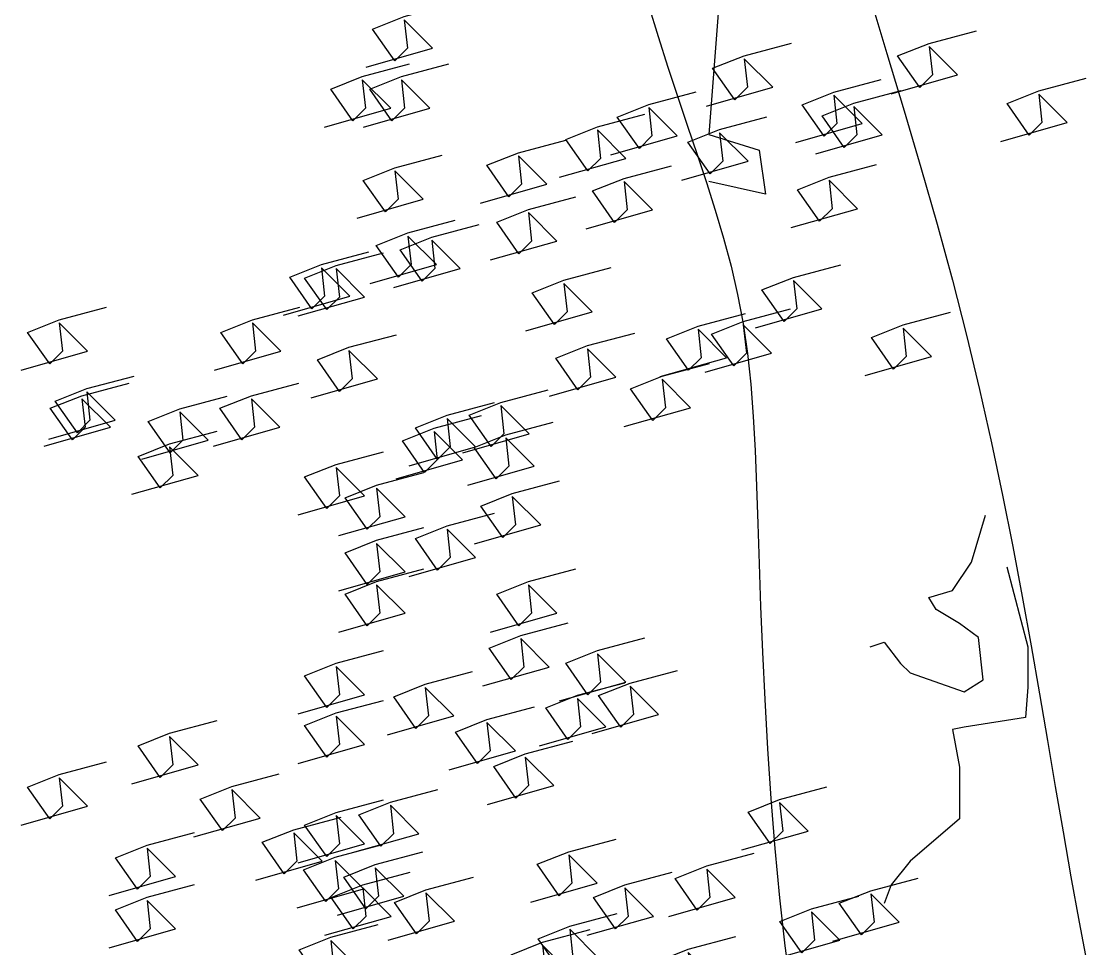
# Model space of a CAD drawing. Header units: metres. Extents: x -109 to 591, y -5 to 592.
# Drawn here: x 474.7347 to 475.0949, y 7.0474 to 7.3608 of the extents above; entities that cross this region are included whole.
import ezdxf

# ---------------------------------------------------------------- set-up
doc = ezdxf.new("R2010")
doc.units = ezdxf.units.M
doc.header["$LTSCALE"] = 0.03
doc.layers.add('ARBOLES', color=118, linetype='Continuous')
doc.layers.add('Areas verdes', color=74, linetype='Continuous')

# ---------------------------------------------------------------- blocks, each defined once
blk = doc.blocks.new('palm1')
at = {"layer": 'ARBOLES', "color": 33}
for points in [[(296.13209, 19.67512), (296.12847, 19.66331), (296.12481, 19.65181), (296.12113, 19.64062), (296.11746, 19.62972), (296.11384, 19.61906), (296.11034, 19.60854), (296.10701, 19.5981), (296.10392, 19.58766), (296.10111, 19.57715), (296.09864, 19.56648), (296.09658, 19.55558), (296.09496, 19.54438), (296.09372, 19.53277), (296.09278, 19.52066), (296.09208, 19.50795), (296.09153, 19.49456), (296.09106, 19.48038), (296.09059, 19.46532), (296.09004, 19.44929), (296.08934, 19.43223), (296.08848, 19.41437), (296.08742, 19.39595), (296.08615, 19.37723), (296.08465, 19.35847), (296.0829, 19.33994), (296.08088, 19.32188), (296.07858, 19.30456)], [(296.049, 19.67843), (296.04258, 19.65698), (296.03615, 19.63552), (296.02985, 19.61415), (296.02377, 19.59293), (296.01803, 19.57194), (296.01273, 19.55124), (296.00786, 19.53087), (296.00336, 19.51085), (295.99921, 19.49119), (295.99537, 19.47192), (295.9918, 19.45304), (295.98846, 19.43459), (295.9853, 19.41658), (295.9823, 19.399), (295.97939, 19.38176), (295.97649, 19.36474), (295.97354, 19.34779), (295.97048, 19.33081), (295.96724, 19.31367)], [(296.18845, 19.96845), (296.17193, 19.95784), (296.15306, 19.9543), (296.14952, 19.94723), (296.14598, 19.91305), (296.14244, 19.86), (296.13654, 19.8211), (296.13772, 19.7598), (296.13419, 19.72797), (296.11059, 19.72679), (296.10352, 19.71972), (296.10352, 19.70321), (296.10941, 19.62659), (296.09054, 19.62069), (296.08818, 19.60419), (296.10941, 19.60891)], [(296.04894, 19.43414), (296.04364, 19.43591), (296.03744, 19.42795), (296.0339, 19.42441), (296.01356, 19.41734), (296.00648, 19.42176), (296.00825, 19.43768), (296.01533, 19.44298), (296.02417, 19.44828), (296.02683, 19.45271), (296.01798, 19.45536), (296.0109, 19.46597), (296.00559, 19.48365)], [(295.99763, 19.4642), (295.98967, 19.43414), (295.98967, 19.41911), (295.99055, 19.40761), (296.01356, 19.40408), (296.01798, 19.40319), (296.01533, 19.38905), (296.01533, 19.3696), (296.0339, 19.35368), (296.04098, 19.34484), (296.04364, 19.33777)]]:
    blk.add_lwpolyline(points, dxfattribs=at)

msp = doc.modelspace()

# ---------------------------------------------------------------- linework, layer by layer
at = {"layer": 'Areas verdes'}
for points in [[(474.85118, 7.34538), (474.87359, 7.35178), (474.86399, 7.36138), (474.86506, 7.35178), (474.86079, 7.34752), (474.85332, 7.35818), (474.86399, 7.36244), (474.87999, 7.36671)], [(475.02855, 7.33633), (475.05096, 7.34272), (475.04136, 7.35232), (475.04242, 7.34272), (475.03816, 7.33846), (475.03069, 7.34912), (475.04136, 7.35339), (475.05736, 7.35765)], [(474.96606, 7.33216), (474.98847, 7.33856), (474.97887, 7.34816), (474.97993, 7.33856), (474.97566, 7.3343), (474.96819, 7.34496), (474.97887, 7.34922), (474.99487, 7.35349)], [(474.83703, 7.3251), (474.85944, 7.3315), (474.84984, 7.34109), (474.8509, 7.3315), (474.84664, 7.32723), (474.83917, 7.3379), (474.84984, 7.34216), (474.86584, 7.34643)], [(474.85025, 7.3251), (474.87266, 7.3315), (474.86305, 7.34109), (474.86412, 7.3315), (474.85985, 7.32723), (474.85238, 7.3379), (474.86305, 7.34216), (474.87906, 7.34643)], [(475.06553, 7.32026), (475.08794, 7.32666), (475.07833, 7.33626), (475.0794, 7.32666), (475.07513, 7.3224), (475.06766, 7.33306), (475.07833, 7.33732), (475.09434, 7.34159)], [(474.99631, 7.31985), (475.01872, 7.32625), (475.00912, 7.33584), (475.01019, 7.32625), (475.00592, 7.32198), (474.99845, 7.33264), (475.00912, 7.33691), (475.02513, 7.34117)], [(474.93382, 7.31569), (474.95623, 7.32209), (474.94663, 7.33168), (474.9477, 7.32209), (474.94343, 7.31782), (474.93596, 7.32848), (474.94663, 7.33275), (474.96263, 7.33701)], [(475.00304, 7.3161), (475.02545, 7.3225), (475.01584, 7.33209), (475.01691, 7.3225), (475.01264, 7.31823), (475.00517, 7.32889), (475.01584, 7.33316), (475.03185, 7.33742)], [(474.91644, 7.30813), (474.93885, 7.31452), (474.92924, 7.32412), (474.93031, 7.31452), (474.92604, 7.31026), (474.91857, 7.32092), (474.92924, 7.32519), (474.94525, 7.32945)], [(474.95773, 7.30719), (474.98014, 7.31359), (474.97053, 7.32318), (474.9716, 7.31359), (474.96733, 7.30932), (474.95986, 7.31998), (474.97053, 7.32425), (474.98654, 7.32851)], [(474.88975, 7.29938), (474.91216, 7.30577), (474.90256, 7.31537), (474.90362, 7.30577), (474.89935, 7.30151), (474.89189, 7.31217), (474.90256, 7.31643), (474.91856, 7.3207)], [(474.84805, 7.29429), (474.87045, 7.30069), (474.86085, 7.31028), (474.86192, 7.30069), (474.85765, 7.29642), (474.85018, 7.30708), (474.86085, 7.31135), (474.87686, 7.31561)], [(474.92549, 7.29071), (474.9479, 7.29711), (474.9383, 7.30671), (474.93936, 7.29711), (474.93509, 7.29285), (474.92762, 7.30351), (474.9383, 7.30777), (474.9543, 7.31204)], [(474.9947, 7.29113), (475.01711, 7.29752), (475.00751, 7.30712), (475.00858, 7.29752), (475.00431, 7.29326), (474.99684, 7.30392), (475.00751, 7.30819), (475.02352, 7.31245)], [(474.89313, 7.28018), (474.91554, 7.28658), (474.90594, 7.29618), (474.90701, 7.28658), (474.90274, 7.28231), (474.89527, 7.29298), (474.90594, 7.29724), (474.92195, 7.30151)], [(474.85245, 7.27228), (474.87486, 7.27868), (474.86526, 7.28827), (474.86632, 7.27868), (474.86205, 7.27441), (474.85458, 7.28507), (474.86526, 7.28934), (474.88126, 7.2936)], [(474.86051, 7.27087), (474.88292, 7.27726), (474.87331, 7.28686), (474.87438, 7.27726), (474.87011, 7.273), (474.86264, 7.28366), (474.87331, 7.28793), (474.88932, 7.29219)], [(474.82322, 7.26155), (474.84563, 7.26795), (474.83602, 7.27755), (474.83709, 7.26795), (474.83282, 7.26368), (474.82535, 7.27435), (474.83602, 7.27861), (474.85203, 7.28288)], [(474.82822, 7.26128), (474.85063, 7.26767), (474.84103, 7.27727), (474.84209, 7.26767), (474.83783, 7.26341), (474.83036, 7.27407), (474.84103, 7.27833), (474.85703, 7.2826)], [(474.90511, 7.25628), (474.92752, 7.26268), (474.91792, 7.27227), (474.91899, 7.26268), (474.91472, 7.25841), (474.90725, 7.26907), (474.91792, 7.27334), (474.93392, 7.2776)], [(474.98272, 7.25724), (475.00513, 7.26364), (474.99553, 7.27324), (474.9966, 7.26364), (474.99233, 7.25938), (474.98486, 7.27004), (474.99553, 7.2743), (475.01154, 7.27857)], [(474.73465, 7.24292), (474.75706, 7.24932), (474.74746, 7.25892), (474.74853, 7.24932), (474.74426, 7.24506), (474.73679, 7.25572), (474.74746, 7.25998), (474.76347, 7.26425)], [(474.79991, 7.24292), (474.82232, 7.24932), (474.81272, 7.25892), (474.81378, 7.24932), (474.80951, 7.24506), (474.80205, 7.25572), (474.81272, 7.25998), (474.82872, 7.26425)], [(474.96571, 7.24231), (474.98812, 7.24871), (474.97851, 7.2583), (474.97958, 7.24871), (474.97531, 7.24444), (474.96784, 7.2551), (474.97851, 7.25937), (474.99452, 7.26363)], [(475.0197, 7.24118), (475.04211, 7.24758), (475.03251, 7.25717), (475.03357, 7.24758), (475.0293, 7.24331), (475.02184, 7.25397), (475.03251, 7.25824), (475.04851, 7.2625)], [(474.95049, 7.24077), (474.9729, 7.24716), (474.96329, 7.25676), (474.96436, 7.24716), (474.96009, 7.2429), (474.95262, 7.25356), (474.96329, 7.25783), (474.9793, 7.26209)], [(474.83254, 7.23361), (474.85495, 7.24001), (474.84534, 7.2496), (474.84641, 7.24001), (474.84214, 7.23574), (474.83467, 7.2464), (474.84534, 7.25067), (474.86135, 7.25493)], [(474.91306, 7.23417), (474.93547, 7.24057), (474.92586, 7.25017), (474.92693, 7.24057), (474.92266, 7.2363), (474.91519, 7.24697), (474.92586, 7.25123), (474.94187, 7.2555)], [(474.93835, 7.22386), (474.96076, 7.23026), (474.95116, 7.23985), (474.95223, 7.23026), (474.94796, 7.22599), (474.94049, 7.23665), (474.95116, 7.24092), (474.96717, 7.24518)], [(474.74398, 7.21964), (474.76639, 7.22603), (474.75678, 7.23563), (474.75785, 7.22603), (474.75358, 7.22177), (474.74611, 7.23243), (474.75678, 7.2367), (474.77279, 7.24096)], [(474.74232, 7.21726), (474.76473, 7.22366), (474.75512, 7.23325), (474.75619, 7.22366), (474.75192, 7.21939), (474.74445, 7.23005), (474.75512, 7.23432), (474.77113, 7.23858)], [(474.79959, 7.21726), (474.822, 7.22366), (474.81239, 7.23325), (474.81346, 7.22366), (474.80919, 7.21939), (474.80172, 7.23005), (474.81239, 7.23432), (474.8284, 7.23858)], [(474.77536, 7.21286), (474.79777, 7.21925), (474.78816, 7.22885), (474.78923, 7.21925), (474.78496, 7.21499), (474.77749, 7.22565), (474.78816, 7.22992), (474.80417, 7.23418)], [(474.88381, 7.21498), (474.90622, 7.22138), (474.89662, 7.23097), (474.89768, 7.22138), (474.89342, 7.21711), (474.88595, 7.22777), (474.89662, 7.23204), (474.91262, 7.2363)], [(474.86567, 7.21066), (474.88808, 7.21705), (474.87847, 7.22665), (474.87954, 7.21705), (474.87527, 7.21279), (474.8678, 7.22345), (474.87847, 7.22771), (474.89448, 7.23198)], [(474.86126, 7.20625), (474.88367, 7.21265), (474.87407, 7.22225), (474.87513, 7.21265), (474.87087, 7.20839), (474.8634, 7.21905), (474.87407, 7.22331), (474.89007, 7.22758)], [(474.88549, 7.20405), (474.9079, 7.21045), (474.8983, 7.22005), (474.89936, 7.21045), (474.89509, 7.20619), (474.88762, 7.21685), (474.8983, 7.22111), (474.9143, 7.22538)], [(474.77194, 7.20101), (474.79435, 7.2074), (474.78475, 7.217), (474.78582, 7.2074), (474.78155, 7.20314), (474.77408, 7.2138), (474.78475, 7.21807), (474.80076, 7.22233)], [(474.82822, 7.19406), (474.85063, 7.20046), (474.84103, 7.21005), (474.84209, 7.20046), (474.83783, 7.19619), (474.83036, 7.20686), (474.84103, 7.21112), (474.85703, 7.21539)], [(474.84186, 7.18704), (474.86427, 7.19343), (474.85467, 7.20303), (474.85573, 7.19343), (474.85147, 7.18917), (474.844, 7.19983), (474.85467, 7.20409), (474.87067, 7.20836)], [(474.88769, 7.18424), (474.9101, 7.19064), (474.9005, 7.20024), (474.90157, 7.19064), (474.8973, 7.18638), (474.88983, 7.19704), (474.9005, 7.2013), (474.9165, 7.20557)], [(474.86567, 7.17324), (474.88808, 7.17964), (474.87847, 7.18923), (474.87954, 7.17964), (474.87527, 7.17537), (474.8678, 7.18604), (474.87847, 7.1903), (474.89448, 7.19457)], [(474.84186, 7.16841), (474.86427, 7.1748), (474.85467, 7.1844), (474.85573, 7.1748), (474.85147, 7.17054), (474.844, 7.1812), (474.85467, 7.18547), (474.87067, 7.18973)], [(474.84186, 7.15443), (474.86427, 7.16083), (474.85467, 7.17043), (474.85573, 7.16083), (474.85147, 7.15657), (474.844, 7.16723), (474.85467, 7.17149), (474.87067, 7.17576)], [(474.89313, 7.15443), (474.91554, 7.16083), (474.90594, 7.17043), (474.90701, 7.16083), (474.90274, 7.15657), (474.89527, 7.16723), (474.90594, 7.17149), (474.92195, 7.17576)], [(474.89055, 7.13624), (474.91296, 7.14263), (474.90335, 7.15223), (474.90442, 7.14263), (474.90015, 7.13837), (474.89268, 7.14903), (474.90335, 7.1533), (474.91936, 7.15756)], [(474.91644, 7.13115), (474.93885, 7.13754), (474.92924, 7.14714), (474.93031, 7.13754), (474.92604, 7.13328), (474.91857, 7.14394), (474.92924, 7.14821), (474.94525, 7.15247)], [(474.82822, 7.12685), (474.85063, 7.13324), (474.84103, 7.14284), (474.84209, 7.13324), (474.83783, 7.12898), (474.83036, 7.13964), (474.84103, 7.14391), (474.85703, 7.14817)], [(474.85831, 7.11976), (474.88072, 7.12616), (474.87112, 7.13575), (474.87218, 7.12616), (474.86791, 7.12189), (474.86044, 7.13255), (474.87112, 7.13682), (474.88712, 7.14108)], [(474.92752, 7.12017), (474.94993, 7.12657), (474.94033, 7.13617), (474.9414, 7.12657), (474.93713, 7.1223), (474.92966, 7.13297), (474.94033, 7.13723), (474.95634, 7.1415)], [(474.90972, 7.11602), (474.93213, 7.12242), (474.92253, 7.13201), (474.92359, 7.12242), (474.91932, 7.11815), (474.91185, 7.12881), (474.92253, 7.13308), (474.93853, 7.13734)], [(474.82822, 7.11004), (474.85063, 7.11644), (474.84103, 7.12604), (474.84209, 7.11644), (474.83783, 7.11218), (474.83036, 7.12284), (474.84103, 7.1271), (474.85703, 7.13137)], [(474.87915, 7.10786), (474.90156, 7.11426), (474.89196, 7.12385), (474.89302, 7.11426), (474.88875, 7.10999), (474.88128, 7.12066), (474.89196, 7.12492), (474.90796, 7.12918)], [(474.77194, 7.1032), (474.79435, 7.1096), (474.78475, 7.1192), (474.78582, 7.1096), (474.78155, 7.10534), (474.77408, 7.116), (474.78475, 7.12026), (474.80076, 7.12453)], [(474.8921, 7.09621), (474.91451, 7.10261), (474.9049, 7.1122), (474.90597, 7.10261), (474.9017, 7.09834), (474.89423, 7.109), (474.9049, 7.11327), (474.92091, 7.11753)], [(474.73465, 7.08923), (474.75706, 7.09563), (474.74746, 7.10522), (474.74853, 7.09563), (474.74426, 7.09136), (474.73679, 7.10203), (474.74746, 7.10629), (474.76347, 7.11056)], [(474.79298, 7.08521), (474.81539, 7.0916), (474.80578, 7.1012), (474.80685, 7.0916), (474.80258, 7.08734), (474.79511, 7.098), (474.80578, 7.10227), (474.82179, 7.10653)], [(474.84652, 7.07992), (474.86893, 7.08631), (474.85933, 7.09591), (474.86039, 7.08631), (474.85613, 7.08205), (474.84866, 7.09271), (474.85933, 7.09698), (474.87533, 7.10124)], [(474.978, 7.0808), (475.00041, 7.0872), (474.99081, 7.0968), (474.99187, 7.0872), (474.98761, 7.08294), (474.98014, 7.0936), (474.99081, 7.09786), (475.00681, 7.10213)], [(474.82822, 7.07644), (474.85063, 7.08283), (474.84103, 7.09243), (474.84209, 7.08283), (474.83783, 7.07857), (474.83036, 7.08923), (474.84103, 7.0935), (474.85703, 7.09776)], [(474.81389, 7.0706), (474.8363, 7.077), (474.8267, 7.08659), (474.82777, 7.077), (474.8235, 7.07273), (474.81603, 7.0834), (474.8267, 7.08766), (474.84271, 7.09193)], [(474.76434, 7.0654), (474.78675, 7.07179), (474.77715, 7.08139), (474.77822, 7.07179), (474.77395, 7.06753), (474.76648, 7.07819), (474.77715, 7.08246), (474.79316, 7.08672)], [(474.82788, 7.06129), (474.85029, 7.06768), (474.84068, 7.07728), (474.84175, 7.06768), (474.83748, 7.06342), (474.83001, 7.07408), (474.84068, 7.07835), (474.85669, 7.08261)], [(474.90677, 7.06317), (474.92918, 7.06956), (474.91958, 7.07916), (474.92064, 7.06956), (474.91638, 7.0653), (474.90891, 7.07596), (474.91958, 7.08023), (474.93558, 7.08449)], [(474.84144, 7.0588), (474.86385, 7.06519), (474.85424, 7.07479), (474.85531, 7.06519), (474.85104, 7.06093), (474.84357, 7.07159), (474.85424, 7.07585), (474.87025, 7.08012)], [(474.95339, 7.05835), (474.9758, 7.06475), (474.9662, 7.07434), (474.96727, 7.06475), (474.963, 7.06048), (474.95553, 7.07114), (474.9662, 7.07541), (474.98221, 7.07967)], [(474.8372, 7.05197), (474.85961, 7.05837), (474.85001, 7.06797), (474.85107, 7.05837), (474.8468, 7.0541), (474.83933, 7.06477), (474.85001, 7.06903), (474.86601, 7.0733)], [(474.85854, 7.05032), (474.88095, 7.05671), (474.87135, 7.06631), (474.87241, 7.05671), (474.86815, 7.05245), (474.86068, 7.06311), (474.87135, 7.06738), (474.88735, 7.07164)], [(474.92576, 7.05197), (474.94817, 7.05837), (474.93857, 7.06797), (474.93963, 7.05837), (474.93537, 7.0541), (474.9279, 7.06477), (474.93857, 7.06903), (474.95457, 7.0733)], [(475.00884, 7.04999), (475.03125, 7.05639), (475.02165, 7.06599), (475.02271, 7.05639), (475.01844, 7.05212), (475.01097, 7.06279), (475.02165, 7.06705), (475.03765, 7.07132)], [(474.76434, 7.04779), (474.78675, 7.05419), (474.77715, 7.06378), (474.77822, 7.05419), (474.77395, 7.04992), (474.76648, 7.06059), (474.77715, 7.06485), (474.79316, 7.06912)], [(474.98876, 7.04389), (475.01117, 7.05029), (475.00157, 7.05988), (475.00264, 7.05029), (474.99837, 7.04602), (474.9909, 7.05669), (475.00157, 7.06095), (475.01758, 7.06522)], [(474.90712, 7.038), (474.92953, 7.0444), (474.91992, 7.05399), (474.92099, 7.0444), (474.91672, 7.04013), (474.90925, 7.0508), (474.91992, 7.05506), (474.93593, 7.05933)], [(474.82639, 7.03425), (474.8488, 7.04065), (474.83919, 7.05025), (474.84026, 7.04065), (474.83599, 7.03638), (474.82852, 7.04705), (474.83919, 7.05131), (474.8552, 7.05558)], [(474.89796, 7.03261), (474.92037, 7.039), (474.91076, 7.0486), (474.91183, 7.039), (474.90756, 7.03474), (474.90009, 7.0454), (474.91076, 7.04967), (474.92677, 7.05393)], [(474.94717, 7.03018), (474.96957, 7.03658), (474.95997, 7.04618), (474.96104, 7.03658), (474.95677, 7.03232), (474.9493, 7.04298), (474.95997, 7.04724), (474.97598, 7.05151)]]:
    msp.add_lwpolyline(points, dxfattribs=at)

# ---------------------------------------------------------------- block references
at = {"layer": 'ARBOLES', "color": 35, "xscale": -0.9000000000000004, "yscale": 0.9, "zscale": 0.9}
msp.add_blockref('palm1', (741.4654, -10.34133), dxfattribs=at)

doc.saveas('drawing.dxf')
